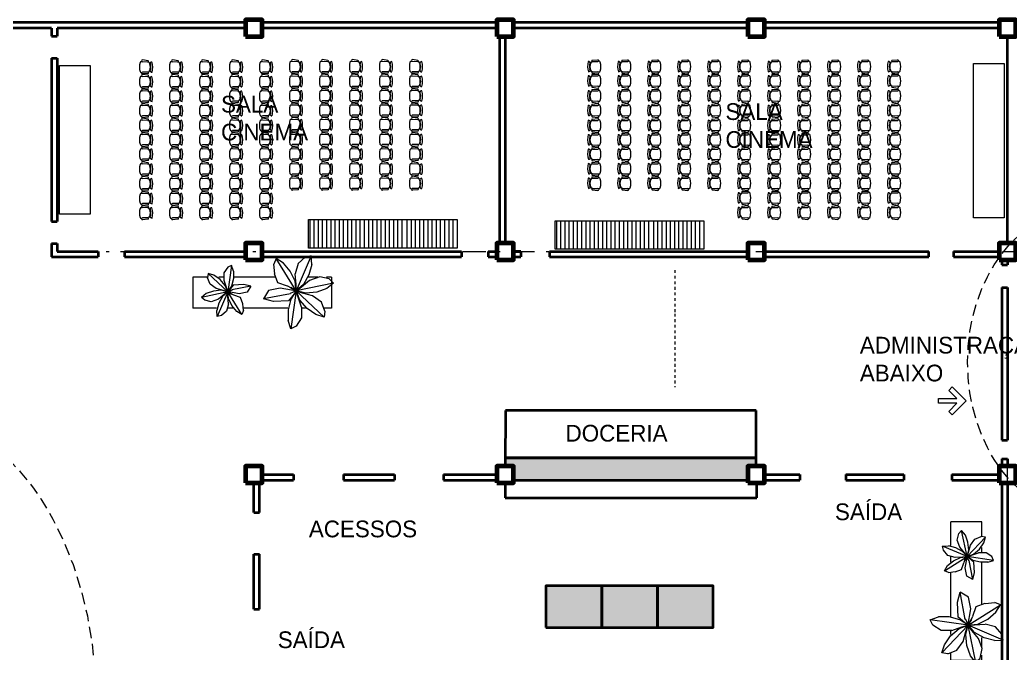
# Model space of a CAD drawing. Header units: millimetres. Extents: x 202 to 406, y -88 to 148.
# Drawn here: x 257.77 to 293.26, y 124.74 to 147.44 of the extents above; entities that cross this region are included whole.
import ezdxf

# ---------------------------------------------------------------- set-up
doc = ezdxf.new("R2010")
doc.units = ezdxf.units.MM
doc.header["$LTSCALE"] = 0.065
for name, pattern in [('CENTER2', [1.125, 0.75, -0.125, 0.125, -0.125]), ('DASHDOT', [25.4, 12.7, -6.35, 0, -6.35]), ('DASHED2', [9.525, 6.35, -3.175]), ('DIVIDE', [31.75, 12.7, -6.35, 0, -6.35, 0, -6.35])]:
    doc.linetypes.add(name, pattern=pattern)
doc.layers.get('0').update_dxf_attribs({"lineweight": 0})
for name, color, linetype, lineweight in [('COLUMNA', 231, 'Continuous', 80), ('EJE CORTE', 7, 'DIVIDE', 13), ('ejes', 1, 'DASHDOT', 0), ('muebles', 140, 'Continuous', 0), ('muros', 50, 'Continuous', 40), ('proyeccion', 220, 'DASHED2', 5)]:
    doc.layers.add(name, color=color, linetype=linetype, lineweight=lineweight)

# ---------------------------------------------------------------- blocks, each defined once
blk = doc.blocks.new('Muco03pl')
at = {"color": 0, "linetype": 'ByBlock'}
for p, q in [((-0.228, -0.188), (-0.255, -0.386)), ((-0.179, -0.192), (-0.188, -0.392)), ((0.18, -0.192), (0.18, -0.392)), ((0.229, -0.188), (0.247, -0.386)), ((-0.199, -0.432), (-0.198, -0.41)), ((0.2, -0.432), (0.2, -0.416))]:
    blk.add_line(p, q, dxfattribs=at)
for centre, radius, start, end in [((-0.204, -0.197), 0.0258, 12.2827, 157.7765), ((-0.127, -0.059), 0.0562, 169.9404, 306.7598), ((0.007, -0.668), 0.647, 74.1358, 106.9984), ((-0.093, -0.212), 0.0931, 108.3403, 162.8355), ((0.001, -0.456), 0.353, 69.7134, 110.2866), ((0.001, -0.361), 0.273, 69.7134, 110.2866), ((0.128, -0.058), 0.0565, 235.6625, 12.0378), ((0.071, -0.228), 0.116, 19.4028, 63.4114), ((0.205, -0.197), 0.0258, 22.2235, 167.7173), ((-0.221, -0.384), 0.0341, 183.5132, 345.9932), ((-0.136, -0.415), 0.0651, 194.5083, 247.5673), ((0.001, 0.16), 0.656, 255.758, 284.242), ((0.137, -0.415), 0.0651, 292.4327, 345.4917), ((0.213, -0.384), 0.0341, 194.0068, 356.4868)]:
    blk.add_arc(centre, radius, start, end, dxfattribs=at)
blk = doc.blocks.new('jardin04')
at = {"linetype": 'Continuous'}
for p, q in [((-1.491, 0.915), (-1.298, 1.205)), ((-1.298, -0.051), (-1.105, 1.302)), ((-1.298, 1.205), (-1.105, 1.302)), ((-1.105, 1.302), (-1.008, 1.012)), ((-2.327, 0.669), (-2.295, 0.883)), ((-2.295, 0.883), (-1.298, -0.051)), ((-2.295, 0.883), (-2.003, 0.796)), ((-2.003, 0.796), (-1.686, 0.574)), ((-1.491, 0.529), (-1.491, 0.915)), ((-1.008, 0.625), (-1.008, 1.012)), ((0.591, 0.655), (0.651, 0.793)), ((0.651, 0.793), (1.156, -0.019)), ((0.651, 0.793), (0.833, 0.681)), ((1.156, -0.019), (1.531, 0.861)), ((1.2, 0.669), (1.383, 0.83)), ((1.383, 0.83), (1.531, 0.861)), ((1.531, 0.861), (1.544, 0.647)), ((-2.563, 0.57), (-2.304, 0.57)), ((-2.563, -0.547), (-2.563, 0.57)), ((-2.327, 0.669), (-2.201, 0.345)), ((-1.686, 0.574), (-1.425, 0.273)), ((-1.636, 0.57), (-1.484, 0.57)), ((-1.489, 0.53), (-1.365, 0.174)), ((-1.105, 0.239), (-1.008, 0.625)), ((-0.998, 0.57), (0.597, 0.57)), ((0.591, 0.655), (0.617, 0.412)), ((0.609, 0.414), (0.693, 0.188)), ((0.833, 0.681), (1.007, 0.474)), ((0.962, 0.57), (1.159, 0.57)), ((1.007, 0.474), (1.129, 0.223)), ((1.13, 0.408), (1.2, 0.669)), ((1.132, 0.408), (1.151, 0.146)), ((1.339, 0.142), (1.474, 0.386)), ((1.474, 0.386), (1.544, 0.647)), ((1.554, 0.57), (2.405, 0.57)), ((2.405, -0.547), (2.405, 0.57)), ((-2.201, 0.345), (-1.884, 0.123)), ((-2.033, -0.01), (-1.637, 0.031)), ((-1.883, 0.126), (-1.522, 0.023)), ((-1.637, 0.031), (-1.298, -0.051)), ((-1.522, 0.023), (-1.302, -0.048)), ((-1.425, 0.273), (-1.298, -0.051)), ((-1.378, 0.15), (-1.298, -0.051)), ((-1.365, 0.174), (-1.298, -0.046)), ((-1.298, -0.051), (-1.105, 0.239)), ((-1.298, -0.051), (-1.179, 0.129)), ((-1.293, -0.051), (-1.079, 0.036)), ((-1.284, -0.025), (-1.02, 0.298)), ((-1.092, 0.056), (-0.122, 0.234)), ((-1.02, 0.298), (-0.481, 0.33)), ((-0.481, 0.33), (-0.122, 0.234)), ((-0.302, -0.073), (-0.122, 0.234)), ((0.458, -0.004), (0.751, 0.053)), ((0.693, 0.188), (0.936, 0.098)), ((0.751, 0.053), (1.179, -0.026)), ((0.942, 0.098), (1.156, -0.019)), ((1.018, 0.072), (1.154, -0.016)), ((1.023, 0.053), (1.156, -0.019)), ((1.129, 0.223), (1.156, -0.019)), ((1.138, 0.131), (1.156, -0.019)), ((1.151, 0.146), (1.157, -0.016)), ((1.156, -0.019), (2.092, 0.178)), ((1.156, -0.019), (1.339, 0.142)), ((1.156, -0.019), (1.269, 0.081)), ((1.159, -0.018), (1.288, 0.079)), ((1.288, 0.079), (1.492, 0.246)), ((1.491, 0.247), (1.745, 0.34)), ((1.67, -0.048), (1.924, 0.045)), ((1.745, 0.34), (1.982, 0.282)), ((1.924, 0.045), (2.092, 0.178)), ((1.982, 0.282), (2.092, 0.178)), ((-2.635, -0.332), (-1.298, -0.051)), ((-2.635, -0.332), (-2.396, -0.142)), ((-2.635, -0.332), (-2.479, -0.481)), ((-2.396, -0.142), (-2.033, -0.01)), ((-1.835, -1.308), (-1.298, -0.051)), ((-1.779, -0.429), (-1.487, -0.191)), ((-1.753, -0.629), (-1.56, -0.281)), ((-1.56, -0.281), (-1.298, -0.051)), ((-1.508, -0.001), (-1.298, -0.051)), ((-1.487, -0.191), (-1.303, -0.052)), ((-1.46, -0.194), (-1.298, -0.051)), ((-1.331, -0.041), (-0.721, -0.154)), ((-1.3, -0.056), (-1.292, -0.286)), ((-1.298, -0.051), (-0.577, -1.212)), ((-1.298, -0.051), (-1.274, -0.266)), ((-1.298, -0.051), (-1.26, -0.397)), ((-1.298, -0.051), (-1.108, -0.154)), ((-1.298, -0.051), (-0.993, -0.218)), ((-1.296, -0.055), (-1.102, -0.181)), ((-1.292, -0.286), (-1.264, -0.661)), ((-0.984, -0.218), (-0.637, -0.347)), ((-0.721, -0.154), (-0.302, -0.073)), ((-0.637, -0.347), (-0.517, -0.67)), ((0.332, -0.218), (0.458, -0.004)), ((0.332, -0.218), (1.011, -0.094)), ((0.332, -0.218), (0.584, -0.286)), ((0.584, -0.286), (0.961, -0.263)), ((0.953, -0.492), (1.02, -0.222)), ((0.961, -0.263), (1.145, -0.037)), ((1.002, -0.079), (1.152, -0.019)), ((1.02, -0.966), (1.156, -0.019)), ((1.02, -0.222), (1.156, -0.019)), ((1.072, -0.145), (1.156, -0.019)), ((1.155, -0.022), (1.203, -0.177)), ((1.156, -0.019), (1.854, -0.673)), ((1.156, -0.019), (1.244, -0.246)), ((1.156, -0.019), (1.211, -0.16)), ((1.156, -0.019), (1.393, -0.077)), ((1.156, -0.019), (1.303, -0.054)), ((1.158, -0.021), (1.312, -0.071)), ((1.203, -0.177), (1.289, -0.425)), ((1.244, -0.246), (1.427, -0.457)), ((1.312, -0.071), (1.565, -0.143)), ((1.393, -0.077), (1.67, -0.048)), ((1.566, -0.141), (1.787, -0.296)), ((1.787, -0.296), (1.876, -0.523)), ((-2.563, -0.547), (-2.38, -0.547)), ((-2.479, -0.481), (-2.14, -0.563)), ((-2.14, -0.563), (-1.777, -0.431)), ((-2.076, -0.547), (-1.742, -0.547)), ((-1.853, -1.003), (-1.753, -0.629)), ((-1.362, -1.034), (-1.262, -0.661)), ((-1.26, -0.397), (-1.086, -0.755)), ((-0.542, -0.547), (0.931, -0.547)), ((-0.529, -0.667), (-0.491, -1.013)), ((0.953, -0.763), (0.953, -0.492)), ((1.156, -0.898), (1.291, -0.695)), ((1.291, -0.695), (1.291, -0.425)), ((1.311, -0.547), (1.478, -0.547)), ((1.427, -0.457), (1.649, -0.612)), ((1.649, -0.612), (1.854, -0.673)), ((1.854, -0.673), (1.876, -0.523)), ((1.889, -0.547), (2.405, -0.547)), ((-1.853, -1.003), (-1.835, -1.308)), ((-1.623, -1.264), (-1.362, -1.034)), ((-1.086, -0.755), (-0.837, -1.052)), ((-0.837, -1.052), (-0.577, -1.212)), ((-0.577, -1.212), (-0.491, -1.013)), ((0.953, -0.763), (1.02, -0.966)), ((1.02, -0.966), (1.156, -0.898)), ((-1.835, -1.308), (-1.623, -1.264))]:
    blk.add_line(p, q, dxfattribs=at)

msp = doc.modelspace()

# ---------------------------------------------------------------- hatches: boundary and pattern name
at = {"layer": 'muros'}
for points in [[(283.859, 131.444), (284.159, 131.444), (284.159, 131.744), (275.163, 131.744), (275.162, 131.444), (275.459, 131.444), (275.459, 130.944), (283.859, 130.944)], [(276.621, 125.662), (278.621, 125.662), (278.621, 127.162), (276.621, 127.162)], [(278.621, 125.662), (280.621, 125.662), (280.621, 127.162), (278.621, 127.162)], [(280.621, 125.662), (282.621, 125.662), (282.621, 127.162), (280.621, 127.162)]]:
    msp.add_hatch(color=256, dxfattribs=at).paths.add_polyline_path(points)

# ---------------------------------------------------------------- linework, layer by layer
at = {"color": 0, "linetype": 'ByBlock'}
msp.add_lwpolyline([(291.351, 133.701), (290.687, 133.701), (290.687, 133.869), (291.351, 133.869), (291.057, 134.163), (291.183, 134.289), (291.687, 133.785), (291.183, 133.281), (291.057, 133.407)], close=True, dxfattribs=at)
at = {"layer": 'COLUMNA'}
for points in [[(265.859, 146.844), (266.459, 146.844), (266.459, 147.444), (265.859, 147.444)], [(274.859, 146.844), (275.459, 146.844), (275.459, 147.444), (274.859, 147.444)], [(283.859, 146.844), (284.459, 146.844), (284.459, 147.444), (283.859, 147.444)], [(292.859, 146.844), (293.459, 146.844), (293.459, 147.444), (292.859, 147.444)], [(265.859, 138.844), (266.459, 138.844), (266.459, 139.444), (265.859, 139.444)], [(274.859, 138.844), (275.459, 138.844), (275.459, 139.444), (274.859, 139.444)], [(283.859, 138.844), (284.459, 138.844), (284.459, 139.444), (283.859, 139.444)], [(292.859, 138.844), (293.459, 138.844), (293.459, 139.444), (292.859, 139.444)], [(265.859, 130.844), (266.459, 130.844), (266.459, 131.444), (265.859, 131.444)], [(274.859, 130.844), (275.459, 130.844), (275.459, 131.444), (274.859, 131.444)], [(283.859, 130.844), (284.459, 130.844), (284.459, 131.444), (283.859, 131.444)], [(292.859, 130.844), (293.459, 130.844), (293.459, 131.444), (292.859, 131.444)]]:
    msp.add_lwpolyline(points, close=True, dxfattribs=at)
at = {"layer": 'EJE CORTE', "linetype": 'CENTER2', "ltscale": 0.5}
for p, q in [((281.247, 138.47), (281.247, 136.912)), ((281.247, 136.912), (281.247, 134.281))]:
    msp.add_line(p, q, dxfattribs=at)
at = {"layer": 'ejes'}
for p, q in [((259.631, 139.144), (290.344, 139.144)), ((291.227, 139.144), (311.159, 139.144)), ((293.159, 99.144), (293.159, 131.712))]:
    msp.add_line(p, q, dxfattribs=at)
at = {"layer": 'muebles'}
for p, q in [((268.159, 140.284), (268.159, 139.258)), ((268.309, 140.284), (268.309, 139.258)), ((268.459, 140.284), (268.459, 139.258)), ((268.609, 140.284), (268.609, 139.258)), ((268.759, 140.284), (268.759, 139.258)), ((268.909, 140.284), (268.909, 139.258)), ((269.059, 140.284), (269.059, 139.258)), ((269.209, 140.284), (269.209, 139.258)), ((269.359, 140.284), (269.359, 139.258)), ((269.509, 140.284), (269.509, 139.258)), ((269.659, 140.284), (269.659, 139.258)), ((269.809, 140.284), (269.809, 139.258)), ((269.959, 140.284), (269.959, 139.258)), ((270.109, 140.284), (270.109, 139.258)), ((270.259, 140.284), (270.259, 139.258)), ((270.409, 140.284), (270.409, 139.258)), ((270.559, 140.284), (270.559, 139.258)), ((270.709, 140.284), (270.709, 139.258)), ((270.859, 140.284), (270.859, 139.258)), ((271.009, 140.284), (271.009, 139.258)), ((271.159, 140.284), (271.159, 139.258)), ((271.309, 140.284), (271.309, 139.258)), ((271.459, 140.284), (271.459, 139.258)), ((271.638, 140.284), (271.638, 139.258)), ((271.788, 140.284), (271.788, 139.258)), ((271.938, 140.284), (271.938, 139.258)), ((272.088, 140.284), (272.088, 139.258)), ((272.238, 140.284), (272.238, 139.258)), ((272.388, 140.284), (272.388, 139.258)), ((272.538, 140.284), (272.538, 139.258)), ((272.688, 140.284), (272.688, 139.258)), ((272.838, 140.284), (272.838, 139.258)), ((272.988, 140.284), (272.988, 139.258)), ((273.138, 140.284), (273.138, 139.258)), ((273.288, 140.284), (273.288, 139.258)), ((273.438, 140.284), (273.438, 139.258)), ((276.997, 140.243), (276.997, 139.218)), ((277.147, 140.243), (277.147, 139.218)), ((277.297, 140.243), (277.297, 139.218)), ((277.447, 140.243), (277.447, 139.218)), ((277.597, 140.243), (277.597, 139.218)), ((277.747, 140.243), (277.747, 139.218)), ((277.897, 140.243), (277.897, 139.218)), ((278.047, 140.243), (278.047, 139.218)), ((278.197, 140.243), (278.197, 139.218)), ((278.347, 140.243), (278.347, 139.218)), ((278.497, 140.243), (278.497, 139.218)), ((278.647, 140.243), (278.647, 139.218)), ((278.797, 140.243), (278.797, 139.218)), ((278.947, 140.243), (278.947, 139.218)), ((279.097, 140.243), (279.097, 139.218)), ((279.247, 140.243), (279.247, 139.218)), ((279.397, 140.243), (279.397, 139.218)), ((279.547, 140.243), (279.547, 139.218)), ((279.697, 140.243), (279.697, 139.218)), ((279.847, 140.243), (279.847, 139.218)), ((279.997, 140.243), (279.997, 139.218)), ((280.147, 140.243), (280.147, 139.218)), ((280.297, 140.243), (280.297, 139.218)), ((280.476, 140.243), (280.476, 139.218)), ((280.626, 140.243), (280.626, 139.218)), ((280.776, 140.243), (280.776, 139.218)), ((280.926, 140.243), (280.926, 139.218)), ((281.076, 140.243), (281.076, 139.218)), ((281.226, 140.243), (281.226, 139.218)), ((281.376, 140.243), (281.376, 139.218)), ((281.526, 140.243), (281.526, 139.218)), ((281.676, 140.243), (281.676, 139.218)), ((281.826, 140.243), (281.826, 139.218)), ((281.976, 140.243), (281.976, 139.218)), ((282.126, 140.243), (282.126, 139.218)), ((282.276, 140.243), (282.276, 139.218))]:
    msp.add_line(p, q, dxfattribs=at)
for points in [[(291.943, 145.877), (293.038, 145.877), (293.038, 140.35), (291.943, 140.35)], [(259.196, 145.812), (260.291, 145.812), (260.291, 140.484), (259.196, 140.484)], [(268.117, 140.284), (273.438, 140.284), (273.438, 139.258), (268.117, 139.258)], [(276.955, 140.243), (282.276, 140.243), (282.276, 139.218), (276.955, 139.218)]]:
    msp.add_lwpolyline(points, close=True, dxfattribs=at)
at = {"layer": 'muros'}
for p, q in [((265.859, 147.344), (257.459, 147.344)), ((274.859, 147.344), (266.459, 147.344)), ((283.859, 147.344), (275.459, 147.344)), ((292.859, 147.344), (284.459, 147.344)), ((258.908, 147.144), (257.459, 147.144)), ((258.908, 147.144), (258.908, 146.86)), ((259.108, 147.144), (259.108, 146.86)), ((265.859, 147.144), (259.108, 147.144)), ((274.859, 147.144), (266.459, 147.144)), ((283.859, 147.144), (275.459, 147.144)), ((292.859, 147.144), (284.459, 147.144)), ((258.908, 146.86), (259.108, 146.86)), ((274.959, 146.844), (274.959, 139.444)), ((275.159, 146.844), (275.159, 139.444)), ((293.159, 139.444), (293.159, 146.844)), ((258.908, 146.071), (258.908, 141.944)), ((258.908, 146.071), (259.108, 146.071)), ((259.108, 146.071), (259.108, 140.214)), ((258.908, 141.944), (258.908, 140.214)), ((258.908, 140.214), (259.108, 140.214)), ((258.908, 139.425), (258.908, 138.944)), ((258.908, 139.425), (259.108, 139.425)), ((259.108, 139.425), (259.108, 139.144)), ((259.108, 139.144), (260.573, 139.144)), ((260.573, 139.144), (260.573, 138.944)), ((261.521, 139.144), (265.859, 139.144)), ((261.521, 139.144), (261.521, 138.944)), ((266.459, 139.144), (273.598, 139.144)), ((273.598, 139.144), (273.598, 138.944)), ((274.552, 139.144), (274.859, 139.144)), ((274.552, 139.144), (274.552, 138.944)), ((275.724, 139.144), (275.459, 139.144)), ((275.459, 139.144), (275.724, 139.144)), ((275.724, 139.144), (275.724, 138.944)), ((276.751, 139.144), (283.859, 139.144)), ((276.751, 139.144), (276.751, 138.944)), ((284.459, 139.144), (290.344, 139.144)), ((290.344, 138.944), (290.344, 139.144)), ((291.227, 139.144), (292.859, 139.144)), ((291.227, 139.144), (291.227, 138.944)), ((258.908, 138.944), (259.108, 138.944)), ((259.108, 138.944), (260.573, 138.944)), ((261.521, 138.944), (265.859, 138.944)), ((266.459, 138.944), (273.598, 138.944)), ((274.552, 138.944), (274.859, 138.944)), ((275.459, 138.944), (275.724, 138.944)), ((276.751, 138.944), (283.859, 138.944)), ((284.459, 138.944), (290.344, 138.944)), ((291.227, 138.944), (292.859, 138.944)), ((292.959, 138.844), (292.959, 138.666)), ((293.159, 138.844), (293.159, 138.666)), ((292.959, 138.666), (293.159, 138.666)), ((292.959, 137.854), (292.959, 132.38)), ((292.959, 137.854), (293.159, 137.854)), ((293.159, 137.854), (293.159, 132.38)), ((275.17, 133.444), (275.162, 131.444)), ((284.159, 133.444), (275.17, 133.444)), ((284.159, 131.444), (284.159, 133.444)), ((292.959, 132.38), (293.159, 132.38)), ((275.159, 131.744), (284.159, 131.744)), ((292.959, 131.712), (292.959, 131.444)), ((292.959, 131.712), (293.159, 131.712)), ((293.159, 131.712), (293.159, 131.444)), ((266.459, 131.144), (267.581, 131.144)), ((267.581, 131.144), (267.581, 130.944)), ((269.369, 131.144), (271.195, 131.144)), ((269.369, 131.144), (269.369, 130.944)), ((271.195, 131.144), (271.195, 130.944)), ((272.947, 131.144), (274.859, 131.144)), ((272.947, 131.144), (272.947, 130.944)), ((284.459, 131.144), (285.724, 131.144)), ((285.724, 131.144), (285.724, 130.944)), ((287.367, 131.144), (289.448, 131.144)), ((287.367, 131.144), (287.367, 130.944)), ((289.448, 131.144), (289.448, 130.944)), ((291.164, 131.144), (292.859, 131.144)), ((291.164, 131.144), (291.164, 130.944)), ((266.159, 129.785), (266.159, 130.844)), ((266.359, 129.785), (266.359, 130.844)), ((266.459, 130.944), (267.581, 130.944)), ((269.369, 130.944), (271.195, 130.944)), ((272.947, 130.944), (274.859, 130.944)), ((275.159, 130.844), (275.159, 130.314)), ((275.459, 130.944), (283.859, 130.944)), ((284.184, 130.314), (284.184, 130.844)), ((284.459, 130.944), (285.724, 130.944)), ((287.367, 130.944), (289.448, 130.944)), ((291.164, 130.944), (292.859, 130.944)), ((292.959, 130.844), (292.959, 123.444)), ((293.159, 130.844), (293.159, 123.444)), ((275.159, 130.314), (284.184, 130.314)), ((266.159, 129.785), (266.359, 129.785)), ((266.159, 126.32), (266.159, 128.29)), ((266.159, 128.29), (266.359, 128.29)), ((266.359, 126.32), (266.359, 128.29)), ((266.159, 126.32), (266.359, 126.32))]:
    msp.add_line(p, q, dxfattribs=at)
for points in [[(283.859, 131.444), (284.159, 131.444), (284.159, 131.744), (275.163, 131.744), (275.162, 131.444), (275.459, 131.444), (275.459, 130.944), (283.859, 130.944)], [(276.621, 125.662), (278.621, 125.662), (278.621, 127.162), (276.621, 127.162)], [(278.621, 125.662), (280.621, 125.662), (280.621, 127.162), (278.621, 127.162)], [(278.621, 125.662), (280.621, 125.662), (280.621, 127.162), (278.621, 127.162)], [(280.621, 125.662), (282.621, 125.662), (282.621, 127.162), (280.621, 127.162)]]:
    msp.add_lwpolyline(points, close=True, dxfattribs=at)
at = {"layer": 'proyeccion'}
for centre, major_axis, ratio in [((295.894, 135.173), (0, -5.478), 0.759563), ((253.759, 123.033), (0, -10.249), 0.656897)]:
    msp.add_ellipse(centre, major_axis=major_axis, ratio=ratio, dxfattribs=at)

# ---------------------------------------------------------------- block references
at = {"layer": 'muebles'}
for name, p, rotation in [('Muco03pl', (262.553, 145.749), 270), ('Muco03pl', (262.553, 145.749), 270), ('Muco03pl', (263.628, 145.749), 270), ('Muco03pl', (264.703, 145.749), 270), ('Muco03pl', (265.777, 145.749), 270), ('Muco03pl', (266.852, 145.749), 270), ('Muco03pl', (267.926, 145.762), 270), ('Muco03pl', (267.926, 145.762), 270), ('Muco03pl', (267.926, 145.762), 270), ('Muco03pl', (267.926, 145.762), 270), ('Muco03pl', (267.926, 145.762), 270), ('Muco03pl', (267.926, 145.762), 270), ('Muco03pl', (269.001, 145.762), 270), ('Muco03pl', (269.001, 145.762), 270), ('Muco03pl', (269.001, 145.762), 270), ('Muco03pl', (269.001, 145.762), 270), ('Muco03pl', (269.001, 145.762), 270), ('Muco03pl', (269.001, 145.762), 270), ('Muco03pl', (269.001, 145.762), 270), ('Muco03pl', (269.001, 145.762), 270), ('Muco03pl', (269.001, 145.762), 270), ('Muco03pl', (269.001, 145.762), 270), ('Muco03pl', (269.001, 145.762), 270), ('Muco03pl', (269.001, 145.762), 270), ('Muco03pl', (270.075, 145.762), 270), ('Muco03pl', (270.075, 145.762), 270), ('Muco03pl', (270.075, 145.762), 270), ('Muco03pl', (270.075, 145.762), 270), ('Muco03pl', (270.075, 145.762), 270), ('Muco03pl', (270.075, 145.762), 270), ('Muco03pl', (271.15, 145.762), 270), ('Muco03pl', (271.15, 145.762), 270), ('Muco03pl', (271.15, 145.762), 270), ('Muco03pl', (271.15, 145.762), 270), ('Muco03pl', (271.15, 145.762), 270), ('Muco03pl', (271.15, 145.762), 270), ('Muco03pl', (272.224, 145.762), 270), ('Muco03pl', (272.224, 145.762), 270), ('Muco03pl', (272.224, 145.762), 270), ('Muco03pl', (272.224, 145.762), 270), ('Muco03pl', (272.224, 145.762), 270), ('Muco03pl', (272.224, 145.762), 270), ('Muco03pl', (278.095, 145.764), 90), ('Muco03pl', (279.169, 145.764), 90), ('Muco03pl', (280.244, 145.764), 90), ('Muco03pl', (281.318, 145.764), 90), ('Muco03pl', (281.318, 145.764), 90), ('Muco03pl', (282.393, 145.764), 90), ('Muco03pl', (283.467, 145.764), 90), ('Muco03pl', (284.542, 145.764), 90), ('Muco03pl', (285.616, 145.764), 90), ('Muco03pl', (286.691, 145.764), 90), ('Muco03pl', (287.766, 145.764), 90), ('Muco03pl', (287.766, 145.764), 90), ('Muco03pl', (288.84, 145.764), 90), ('Muco03pl', (262.553, 145.227), 270), ('Muco03pl', (262.553, 145.227), 270), ('Muco03pl', (263.628, 145.227), 270), ('Muco03pl', (264.703, 145.227), 270), ('Muco03pl', (265.777, 145.227), 270), ('Muco03pl', (266.852, 145.227), 270), ('Muco03pl', (267.926, 145.239), 270), ('Muco03pl', (269.001, 145.239), 270), ('Muco03pl', (269.001, 145.239), 270), ('Muco03pl', (270.075, 145.239), 270), ('Muco03pl', (271.15, 145.239), 270), ('Muco03pl', (272.224, 145.239), 270), ('Muco03pl', (278.095, 145.252), 90), ('Muco03pl', (279.169, 145.252), 90), ('Muco03pl', (280.244, 145.252), 90), ('Muco03pl', (281.318, 145.252), 90), ('Muco03pl', (281.318, 145.252), 90), ('Muco03pl', (282.393, 145.252), 90), ('Muco03pl', (283.467, 145.252), 90), ('Muco03pl', (284.542, 145.252), 90), ('Muco03pl', (285.616, 145.252), 90), ('Muco03pl', (286.691, 145.252), 90), ('Muco03pl', (287.766, 145.252), 90), ('Muco03pl', (287.766, 145.252), 90), ('Muco03pl', (288.84, 145.252), 90), ('Muco03pl', (262.553, 144.705), 270), ('Muco03pl', (262.553, 144.705), 270), ('Muco03pl', (262.553, 144.705), 270), ('Muco03pl', (262.553, 144.705), 270), ('Muco03pl', (262.553, 144.705), 270), ('Muco03pl', (262.553, 144.705), 270), ('Muco03pl', (262.553, 144.705), 270), ('Muco03pl', (262.553, 144.705), 270), ('Muco03pl', (262.553, 144.705), 270), ('Muco03pl', (262.553, 144.705), 270), ('Muco03pl', (262.553, 144.705), 270), ('Muco03pl', (262.553, 144.705), 270), ('Muco03pl', (263.628, 144.705), 270), ('Muco03pl', (263.628, 144.705), 270), ('Muco03pl', (263.628, 144.705), 270), ('Muco03pl', (263.628, 144.705), 270), ('Muco03pl', (263.628, 144.705), 270), ('Muco03pl', (263.628, 144.705), 270), ('Muco03pl', (264.703, 144.705), 270), ('Muco03pl', (264.703, 144.705), 270), ('Muco03pl', (264.703, 144.705), 270), ('Muco03pl', (264.703, 144.705), 270), ('Muco03pl', (264.703, 144.705), 270), ('Muco03pl', (264.703, 144.705), 270), ('Muco03pl', (265.777, 144.705), 270), ('Muco03pl', (265.777, 144.705), 270), ('Muco03pl', (265.777, 144.705), 270), ('Muco03pl', (265.777, 144.705), 270), ('Muco03pl', (265.777, 144.705), 270), ('Muco03pl', (265.777, 144.705), 270), ('Muco03pl', (266.852, 144.705), 270), ('Muco03pl', (266.852, 144.705), 270), ('Muco03pl', (266.852, 144.705), 270), ('Muco03pl', (266.852, 144.705), 270), ('Muco03pl', (266.852, 144.705), 270), ('Muco03pl', (266.852, 144.705), 270), ('Muco03pl', (267.926, 144.717), 270), ('Muco03pl', (269.001, 144.717), 270), ('Muco03pl', (269.001, 144.717), 270), ('Muco03pl', (270.075, 144.717), 270), ('Muco03pl', (271.15, 144.717), 270), ('Muco03pl', (272.224, 144.717), 270), ('Muco03pl', (278.095, 144.717), 90), ('Muco03pl', (279.169, 144.717), 90), ('Muco03pl', (280.244, 144.717), 90), ('Muco03pl', (281.318, 144.717), 90), ('Muco03pl', (281.318, 144.717), 90), ('Muco03pl', (282.393, 144.717), 90), ('Muco03pl', (283.467, 144.717), 90), ('Muco03pl', (284.542, 144.717), 90), ('Muco03pl', (285.616, 144.717), 90), ('Muco03pl', (286.691, 144.717), 90), ('Muco03pl', (287.766, 144.717), 90), ('Muco03pl', (287.766, 144.717), 90), ('Muco03pl', (288.84, 144.717), 90), ('Muco03pl', (267.926, 144.201), 270), ('Muco03pl', (269.001, 144.201), 270), ('Muco03pl', (269.001, 144.201), 270), ('Muco03pl', (270.075, 144.201), 270), ('Muco03pl', (271.15, 144.201), 270), ('Muco03pl', (272.224, 144.201), 270), ('Muco03pl', (262.553, 144.183), 270), ('Muco03pl', (262.553, 144.183), 270), ('Muco03pl', (263.628, 144.183), 270), ('Muco03pl', (264.703, 144.183), 270), ('Muco03pl', (265.777, 144.183), 270), ('Muco03pl', (266.852, 144.183), 270), ('Muco03pl', (278.095, 144.195), 90), ('Muco03pl', (279.169, 144.195), 90), ('Muco03pl', (280.244, 144.195), 90), ('Muco03pl', (281.318, 144.195), 90), ('Muco03pl', (281.318, 144.195), 90), ('Muco03pl', (282.393, 144.195), 90), ('Muco03pl', (283.467, 144.195), 90), ('Muco03pl', (284.542, 144.195), 90), ('Muco03pl', (285.616, 144.195), 90), ('Muco03pl', (286.691, 144.195), 90), ('Muco03pl', (287.766, 144.195), 90), ('Muco03pl', (287.766, 144.195), 90), ('Muco03pl', (288.84, 144.195), 90), ('Muco03pl', (262.553, 143.66), 270), ('Muco03pl', (262.553, 143.66), 270), ('Muco03pl', (263.628, 143.66), 270), ('Muco03pl', (264.703, 143.66), 270), ('Muco03pl', (265.777, 143.66), 270), ('Muco03pl', (266.852, 143.66), 270), ('Muco03pl', (267.926, 143.685), 270), ('Muco03pl', (269.001, 143.685), 270), ('Muco03pl', (269.001, 143.685), 270), ('Muco03pl', (270.075, 143.685), 270), ('Muco03pl', (271.15, 143.685), 270), ('Muco03pl', (272.224, 143.685), 270), ('Muco03pl', (278.095, 143.66), 90), ('Muco03pl', (279.169, 143.66), 90), ('Muco03pl', (280.244, 143.66), 90), ('Muco03pl', (281.318, 143.66), 90), ('Muco03pl', (281.318, 143.66), 90), ('Muco03pl', (282.393, 143.66), 90), ('Muco03pl', (283.467, 143.66), 90), ('Muco03pl', (284.542, 143.66), 90), ('Muco03pl', (285.616, 143.66), 90), ('Muco03pl', (286.691, 143.66), 90), ('Muco03pl', (287.766, 143.66), 90), ('Muco03pl', (287.766, 143.66), 90), ('Muco03pl', (288.84, 143.66), 90), ('Muco03pl', (262.553, 143.144), 270), ('Muco03pl', (262.553, 143.144), 270), ('Muco03pl', (263.628, 143.144), 270), ('Muco03pl', (264.703, 143.144), 270), ('Muco03pl', (265.777, 143.144), 270), ('Muco03pl', (266.852, 143.144), 270), ('Muco03pl', (267.926, 143.15), 270), ('Muco03pl', (269.001, 143.15), 270), ('Muco03pl', (269.001, 143.15), 270), ('Muco03pl', (270.075, 143.15), 270), ('Muco03pl', (271.15, 143.15), 270), ('Muco03pl', (272.224, 143.15), 270), ('Muco03pl', (278.095, 143.144), 90), ('Muco03pl', (279.169, 143.144), 90), ('Muco03pl', (280.244, 143.144), 90), ('Muco03pl', (281.318, 143.144), 90), ('Muco03pl', (281.318, 143.144), 90), ('Muco03pl', (282.393, 143.144), 90), ('Muco03pl', (283.467, 143.144), 90), ('Muco03pl', (284.542, 143.144), 90), ('Muco03pl', (285.616, 143.144), 90), ('Muco03pl', (286.691, 143.144), 90), ('Muco03pl', (287.766, 143.144), 90), ('Muco03pl', (287.766, 143.144), 90), ('Muco03pl', (288.84, 143.144), 90), ('Muco03pl', (262.553, 142.628), 270), ('Muco03pl', (262.553, 142.628), 270), ('Muco03pl', (263.628, 142.628), 270), ('Muco03pl', (264.703, 142.628), 270), ('Muco03pl', (265.777, 142.628), 270), ('Muco03pl', (266.852, 142.628), 270), ('Muco03pl', (267.926, 142.628), 270), ('Muco03pl', (269.001, 142.628), 270), ('Muco03pl', (269.001, 142.628), 270), ('Muco03pl', (270.075, 142.628), 270), ('Muco03pl', (271.15, 142.628), 270), ('Muco03pl', (272.224, 142.628), 270), ('Muco03pl', (278.095, 142.628), 90), ('Muco03pl', (279.169, 142.628), 90), ('Muco03pl', (280.244, 142.628), 90), ('Muco03pl', (281.318, 142.628), 90), ('Muco03pl', (281.318, 142.628), 90), ('Muco03pl', (282.393, 142.628), 90), ('Muco03pl', (283.467, 142.628), 90), ('Muco03pl', (284.542, 142.628), 90), ('Muco03pl', (285.616, 142.628), 90), ('Muco03pl', (286.691, 142.628), 90), ('Muco03pl', (287.766, 142.628), 90), ('Muco03pl', (287.766, 142.628), 90), ('Muco03pl', (288.84, 142.628), 90), ('Muco03pl', (262.553, 142.093), 270), ('Muco03pl', (262.553, 142.093), 270), ('Muco03pl', (263.628, 142.093), 270), ('Muco03pl', (264.703, 142.093), 270), ('Muco03pl', (265.777, 142.093), 270), ('Muco03pl', (266.852, 142.093), 270), ('Muco03pl', (267.926, 142.093), 270), ('Muco03pl', (269.001, 142.093), 270), ('Muco03pl', (269.001, 142.093), 270), ('Muco03pl', (270.075, 142.093), 270), ('Muco03pl', (271.15, 142.093), 270), ('Muco03pl', (272.224, 142.093), 270), ('Muco03pl', (278.095, 142.106), 90), ('Muco03pl', (279.169, 142.106), 90), ('Muco03pl', (280.244, 142.106), 90), ('Muco03pl', (281.318, 142.106), 90), ('Muco03pl', (281.318, 142.106), 90), ('Muco03pl', (282.393, 142.106), 90), ('Muco03pl', (283.467, 142.106), 90), ('Muco03pl', (284.542, 142.106), 90), ('Muco03pl', (285.616, 142.106), 90), ('Muco03pl', (286.691, 142.106), 90), ('Muco03pl', (287.766, 142.106), 90), ('Muco03pl', (287.766, 142.106), 90), ('Muco03pl', (288.84, 142.106), 90), ('Muco03pl', (262.553, 141.571), 270), ('Muco03pl', (262.553, 141.571), 270), ('Muco03pl', (263.628, 141.571), 270), ('Muco03pl', (264.703, 141.571), 270), ('Muco03pl', (265.777, 141.571), 270), ('Muco03pl', (266.852, 141.571), 270), ('Muco03pl', (267.926, 141.581), 270), ('Muco03pl', (269.001, 141.581), 270), ('Muco03pl', (269.001, 141.581), 270), ('Muco03pl', (270.075, 141.581), 270), ('Muco03pl', (271.15, 141.581), 270), ('Muco03pl', (272.224, 141.581), 270), ('Muco03pl', (278.095, 141.583), 90), ('Muco03pl', (278.095, 141.583), 90), ('Muco03pl', (278.095, 141.583), 90), ('Muco03pl', (278.095, 141.583), 90), ('Muco03pl', (278.095, 141.583), 90), ('Muco03pl', (278.095, 141.583), 90), ('Muco03pl', (279.169, 141.583), 90), ('Muco03pl', (279.169, 141.583), 90), ('Muco03pl', (279.169, 141.583), 90), ('Muco03pl', (279.169, 141.583), 90), ('Muco03pl', (279.169, 141.583), 90), ('Muco03pl', (279.169, 141.583), 90), ('Muco03pl', (280.244, 141.583), 90), ('Muco03pl', (280.244, 141.583), 90), ('Muco03pl', (280.244, 141.583), 90), ('Muco03pl', (280.244, 141.583), 90), ('Muco03pl', (280.244, 141.583), 90), ('Muco03pl', (280.244, 141.583), 90), ('Muco03pl', (281.318, 141.583), 90), ('Muco03pl', (281.318, 141.583), 90), ('Muco03pl', (281.318, 141.583), 90), ('Muco03pl', (281.318, 141.583), 90), ('Muco03pl', (281.318, 141.583), 90), ('Muco03pl', (281.318, 141.583), 90), ('Muco03pl', (281.318, 141.583), 90), ('Muco03pl', (281.318, 141.583), 90), ('Muco03pl', (281.318, 141.583), 90), ('Muco03pl', (281.318, 141.583), 90), ('Muco03pl', (281.318, 141.583), 90), ('Muco03pl', (281.318, 141.583), 90), ('Muco03pl', (282.393, 141.583), 90), ('Muco03pl', (282.393, 141.583), 90), ('Muco03pl', (282.393, 141.583), 90), ('Muco03pl', (282.393, 141.583), 90), ('Muco03pl', (282.393, 141.583), 90), ('Muco03pl', (282.393, 141.583), 90), ('Muco03pl', (283.467, 141.583), 90), ('Muco03pl', (283.467, 141.583), 90), ('Muco03pl', (283.467, 141.583), 90), ('Muco03pl', (283.467, 141.583), 90), ('Muco03pl', (283.467, 141.583), 90), ('Muco03pl', (283.467, 141.583), 90), ('Muco03pl', (284.542, 141.583), 90), ('Muco03pl', (284.542, 141.583), 90), ('Muco03pl', (284.542, 141.583), 90), ('Muco03pl', (284.542, 141.583), 90), ('Muco03pl', (284.542, 141.583), 90), ('Muco03pl', (284.542, 141.583), 90), ('Muco03pl', (285.616, 141.583), 90), ('Muco03pl', (285.616, 141.583), 90), ('Muco03pl', (285.616, 141.583), 90), ('Muco03pl', (285.616, 141.583), 90), ('Muco03pl', (285.616, 141.583), 90), ('Muco03pl', (285.616, 141.583), 90), ('Muco03pl', (286.691, 141.583), 90), ('Muco03pl', (286.691, 141.583), 90), ('Muco03pl', (286.691, 141.583), 90), ('Muco03pl', (286.691, 141.583), 90), ('Muco03pl', (286.691, 141.583), 90), ('Muco03pl', (286.691, 141.583), 90), ('Muco03pl', (287.766, 141.583), 90), ('Muco03pl', (287.766, 141.583), 90), ('Muco03pl', (287.766, 141.583), 90), ('Muco03pl', (287.766, 141.583), 90), ('Muco03pl', (287.766, 141.583), 90), ('Muco03pl', (287.766, 141.583), 90), ('Muco03pl', (287.766, 141.583), 90), ('Muco03pl', (287.766, 141.583), 90), ('Muco03pl', (287.766, 141.583), 90), ('Muco03pl', (287.766, 141.583), 90), ('Muco03pl', (287.766, 141.583), 90), ('Muco03pl', (287.766, 141.583), 90), ('Muco03pl', (288.84, 141.583), 90), ('Muco03pl', (288.84, 141.583), 90), ('Muco03pl', (288.84, 141.583), 90), ('Muco03pl', (288.84, 141.583), 90), ('Muco03pl', (288.84, 141.583), 90), ('Muco03pl', (288.84, 141.583), 90), ('Muco03pl', (262.553, 141.036), 270), ('Muco03pl', (262.553, 141.036), 270), ('Muco03pl', (263.628, 141.036), 270), ('Muco03pl', (264.703, 141.036), 270), ('Muco03pl', (265.777, 141.036), 270), ('Muco03pl', (266.852, 141.036), 270), ('Muco03pl', (283.467, 141.061), 90), ('Muco03pl', (284.542, 141.061), 90), ('Muco03pl', (285.616, 141.061), 90), ('Muco03pl', (286.691, 141.061), 90), ('Muco03pl', (287.766, 141.061), 90), ('Muco03pl', (287.766, 141.061), 90), ('Muco03pl', (288.84, 141.061), 90), ('Muco03pl', (262.553, 140.524), 270), ('Muco03pl', (262.553, 140.524), 270), ('Muco03pl', (263.628, 140.524), 270), ('Muco03pl', (264.703, 140.524), 270), ('Muco03pl', (265.777, 140.524), 270), ('Muco03pl', (266.852, 140.524), 270), ('Muco03pl', (283.467, 140.539), 90), ('Muco03pl', (284.542, 140.539), 90), ('Muco03pl', (285.616, 140.539), 90), ('Muco03pl', (286.691, 140.539), 90), ('Muco03pl', (287.766, 140.539), 90), ('Muco03pl', (287.766, 140.539), 90), ('Muco03pl', (288.84, 140.539), 90), ('jardin04', (266.376, 137.675), 180), ('jardin04', (291.698, 127.049), 90)]:
    msp.add_blockref(name, p, dxfattribs=dict(at, rotation=rotation))

# ---------------------------------------------------------------- texts
at = {"layer": 'muros'}
for s, p in [('SALA', (264.98, 144.121)), ('SALA', (283.056, 143.854)), ('CINEMA', (264.98, 143.121)), ('CINEMA', (283.056, 142.854)), ('ADMINISTRAÇÃO', (287.872, 135.484)), ('ABAIXO', (287.872, 134.484)), ('DOCERIA', (277.325, 132.328)), ('SAÍDA', (286.98, 129.512)), ('ACESSOS', (268.127, 128.897)), ('SAÍDA', (267.013, 124.926))]:
    msp.add_text(s, height=0.6, dxfattribs=at).set_placement(p)

doc.saveas('drawing.dxf')
